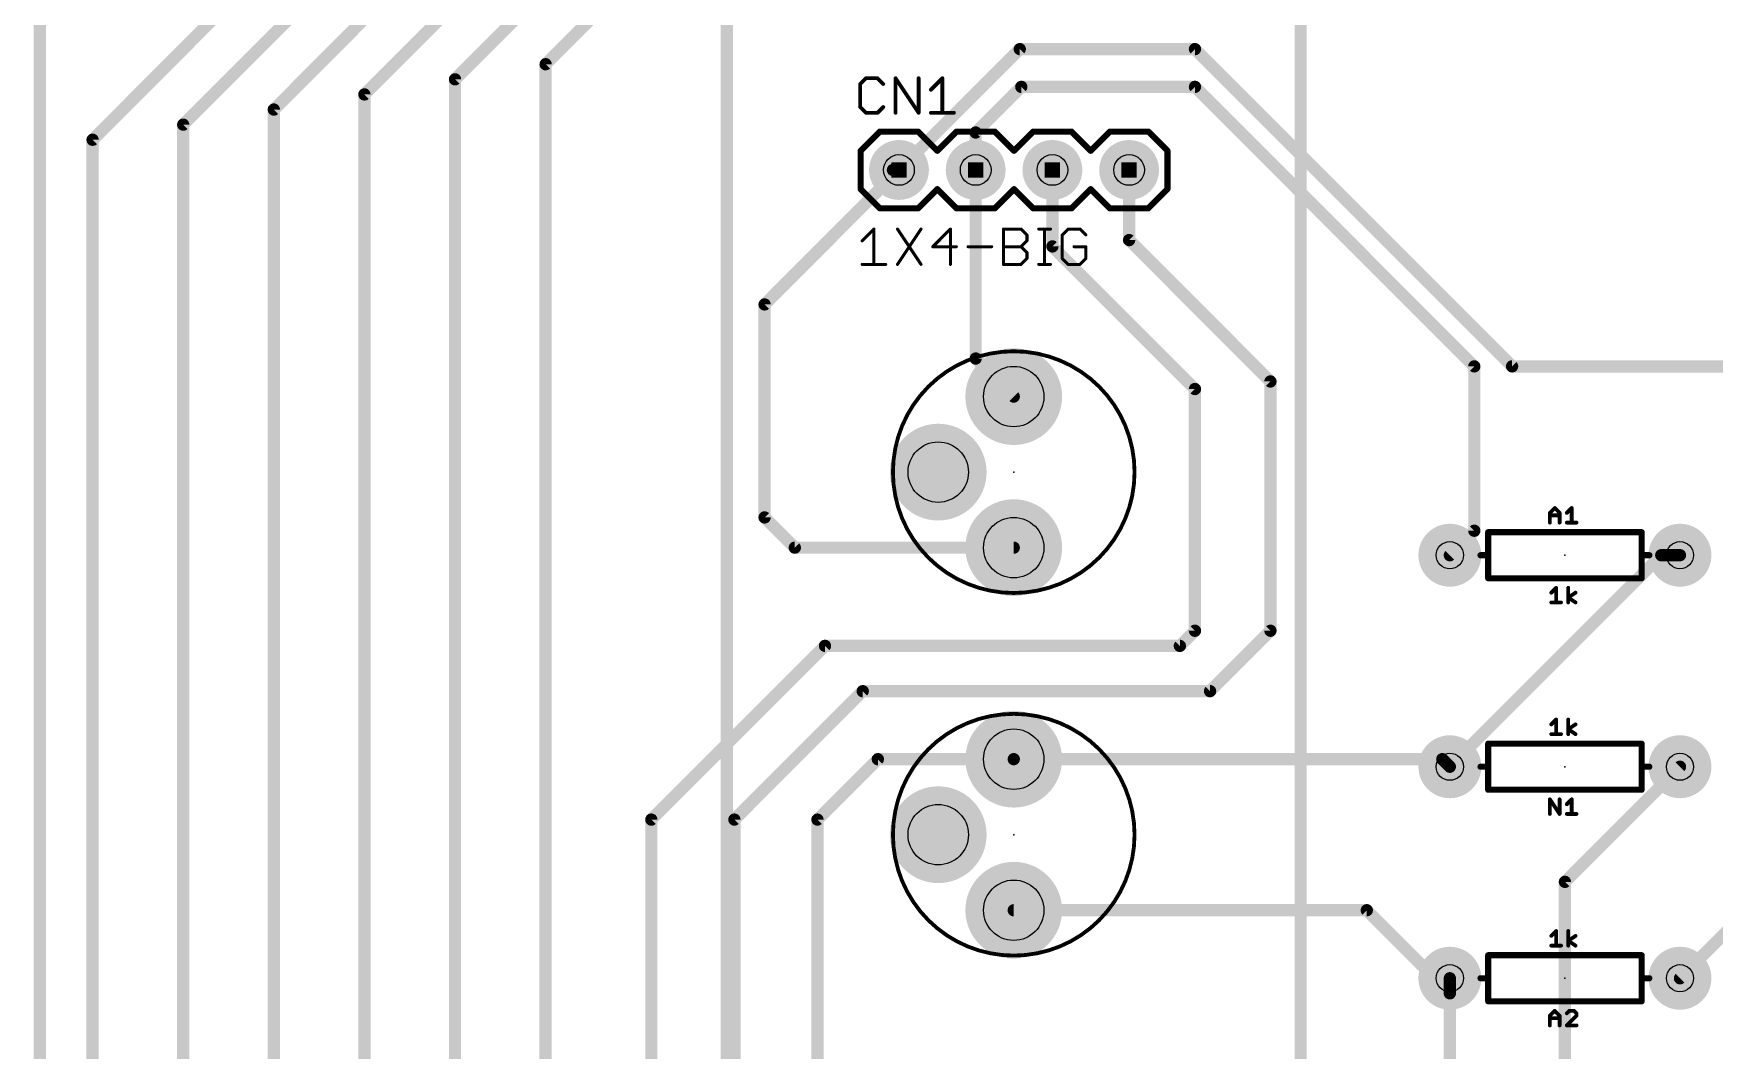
# Model space of a CAD drawing. Extents: x -67 to 67, y -99 to 99.
# Drawn here: x -67 to -11.3, y 18.9 to 52.5 of the extents above; entities that cross this region are included whole.
import ezdxf

# ---------------------------------------------------------------- set-up
doc = ezdxf.new("R2010")
doc.units = 0
for name, color, linetype in [('16', 175, 'CONTINUOUS'), ('17', 82, 'CONTINUOUS'), ('20', 7, 'CONTINUOUS'), ('21', 253, 'CONTINUOUS'), ('23', 7, 'CONTINUOUS'), ('25', 253, 'CONTINUOUS'), ('27', 253, 'CONTINUOUS'), ('29', 253, 'CONTINUOUS'), ('30', 253, 'CONTINUOUS'), ('44', 253, 'CONTINUOUS'), ('51', 253, 'CONTINUOUS')]:
    doc.layers.add(name, color=color, linetype=linetype)

# ---------------------------------------------------------------- blocks, each defined once
blk = doc.blocks.new('ROUNDP')
at = {"const_width": 0.5}
blk.add_lwpolyline([(0, -0.25, 1), (0, 0.25, 1), (0, -0.25)], format="xyb", dxfattribs=at)
blk = doc.blocks.new('RECT')
blk.add_solid([(-0.5, -0.5), (0.5, -0.5), (-0.5, 0.5), (0.5, 0.5)])

msp = doc.modelspace()

# ---------------------------------------------------------------- linework, layer by layer
at = {"layer": '16', "const_width": 0.4064}
for points in [[(-66.75, -98.5), (-66.75, 98.5)], [(-66.75, -98.5), (-66.75, 98.5)], [(-65, 49), (-35, 79)], [(-62, 49.5), (-54, 57.5)], [(-59, 50), (-51.5, 57.5)], [(-56, 50.5), (-49, 57.5)], [(-53, 51), (-46.5, 57.5)], [(-50, 51.5), (-44, 57.5)], [(-34.3, 52), (-38.3, 48)], [(-28.5, 52), (-34.3, 52)], [(-18, 41.5), (-28.5, 52)], [(-53, -38), (-53, 51)], [(-50, -38), (-50, 51.5)], [(-56, -38), (-56, 50.5)], [(-35.76, 49.24), (-34.25, 50.75)], [(-34.25, 50.75), (-28.5, 50.75)], [(-28.5, 50.75), (-19.25, 41.5)], [(-59, -38), (-59, 50)], [(-62, -38), (-62, 49.5)], [(-65, -79), (-65, 49)], [(-35.76, 48), (-35.76, 49.24)], [(-42.75, 43.55), (-38.3, 48)], [(-38.3, 48), (-38.5, 48)], [(-35.76, 48), (-35.76, 41.76)], [(-33.22, 48), (-33.22, 45.47)], [(-30.68, 48), (-30.68, 45.68)], [(-33.22, 45.47), (-28.5, 40.75)], [(-30.68, 45.68), (-26, 41)], [(-42.75, 36.5), (-42.75, 43.55)], [(-35.76, 41.76), (-34.5, 40.5)], [(-26, 41), (-26, 32.75)], [(-19.25, 41.5), (-19.25, 36.06)], [(-11, 41.5), (-18, 41.5)], [(-28.5, 40.75), (-28.5, 32.75)], [(-41.75, 35.5), (-42.75, 36.5)], [(-19.25, 36.06), (-20.06, 35.25)], [(-34.5, 35.5), (-41.75, 35.5)], [(-13.06, 35.25), (-20.06, 28.25)], [(-12.44, 35.25), (-13.06, 35.25)], [(-28.5, 32.75), (-29, 32.25)], [(-26, 32.75), (-28, 30.75)], [(-40.75, 32.25), (-46.5, 26.5)], [(-29, 32.25), (-40.75, 32.25)], [(-39.5, 30.75), (-43.75, 26.5)], [(-28, 30.75), (-39.5, 30.75)], [(-41, 26.5), (-39, 28.5)], [(-39, 28.5), (-34.5, 28.5)], [(-34.5, 28.5), (-20.31, 28.5)], [(-20.31, 28.5), (-20.06, 28.25)], [(-16.25, 24.44), (-12.44, 28.25)], [(-5.5, 28.19), (-12.44, 21.25)], [(-46.5, 26.5), (-46.5, 12.5)], [(-43.75, 26.5), (-43.75, 12.25)], [(-41, 26.5), (-41, 12.31)], [(-16.25, 8.75), (-16.25, 24.44)], [(-34.5, 23.5), (-22.81, 23.5)], [(-22.81, 23.5), (-20.06, 20.75)], [(-20.06, 20.75), (-20.06, 21.25)], [(-20.06, 14.25), (-20.06, 20.75)]]:
    msp.add_lwpolyline(points, dxfattribs=at)
at = {"layer": '16', "const_width": 0.2032}
for points in [[(-34.3, 52.1016, 1), (-34.3, 51.8984)], [(-34.2282, 51.9282, 1), (-34.3718, 52.0718)], [(-28.4282, 52.0718, 1), (-28.5718, 51.9282)], [(-28.5, 51.8984, 1), (-28.5, 52.1016)], [(-52.8984, 51, 1), (-53.1016, 51)], [(-49.8984, 51.5, 1), (-50.1016, 51.5)], [(-50.0718, 51.5718, 1), (-49.9282, 51.4282)], [(-55.8984, 50.5, 1), (-56.1016, 50.5)], [(-56.0718, 50.5718, 1), (-55.9282, 50.4282)], [(-53.0718, 51.0718, 1), (-52.9282, 50.9282)], [(-34.25, 50.8516, 1), (-34.25, 50.6484)], [(-34.1782, 50.6782, 1), (-34.3218, 50.8218)], [(-28.4282, 50.8218, 1), (-28.5718, 50.6782)], [(-28.5, 50.6484, 1), (-28.5, 50.8516)], [(-58.8984, 50, 1), (-59.1016, 50)], [(-59.0718, 50.0718, 1), (-58.9282, 49.9282)], [(-61.8984, 49.5, 1), (-62.1016, 49.5)], [(-62.0718, 49.5718, 1), (-61.9282, 49.4282)], [(-64.8984, 49, 1), (-65.1016, 49)], [(-65.0718, 49.0718, 1), (-64.9282, 48.9282)], [(-35.6584, 49.24, 1), (-35.8616, 49.24)], [(-35.8318, 49.3118, 1), (-35.6882, 49.1682)], [(-38.5, 48.1016, 1), (-38.5, 47.8984)], [(-38.3718, 48.0718, 1), (-38.2282, 47.9282)], [(-38.2282, 47.9282, 1), (-38.3718, 48.0718)], [(-38.3, 47.8984, 1), (-38.3, 48.1016)], [(-35.6584, 48, 1), (-35.8616, 48)], [(-35.8616, 48, 1), (-35.6584, 48)], [(-33.1184, 48, 1), (-33.3216, 48)], [(-30.5784, 48, 1), (-30.7816, 48)], [(-33.1482, 45.5418, 1), (-33.2918, 45.3982)], [(-30.7816, 45.68, 1), (-30.5784, 45.68)], [(-30.6082, 45.7518, 1), (-30.7518, 45.6082)], [(-33.3216, 45.47, 1), (-33.1184, 45.47)], [(-42.6484, 43.55, 1), (-42.8516, 43.55)], [(-42.8218, 43.6218, 1), (-42.6782, 43.4782)], [(-35.8616, 41.76, 1), (-35.6584, 41.76)], [(-35.6882, 41.8318, 1), (-35.8318, 41.6882)], [(-25.8984, 41, 1), (-26.1016, 41)], [(-19.1484, 41.5, 1), (-19.3516, 41.5)], [(-19.3218, 41.4282, 1), (-19.1782, 41.5718)], [(-18, 41.6016, 1), (-18, 41.3984)], [(-18.0718, 41.4282, 1), (-17.9282, 41.5718)], [(-34.5718, 40.4282, 1), (-34.4282, 40.5718)], [(-28.3984, 40.75, 1), (-28.6016, 40.75)], [(-28.5718, 40.6782, 1), (-28.4282, 40.8218)], [(-26.0718, 40.9282, 1), (-25.9282, 41.0718)], [(-42.8516, 36.5, 1), (-42.6484, 36.5)], [(-42.6782, 36.5718, 1), (-42.8218, 36.4282)], [(-19.1782, 35.9882, 1), (-19.3218, 36.1318)], [(-41.75, 35.6016, 1), (-41.75, 35.3984)], [(-41.8218, 35.4282, 1), (-41.6782, 35.5718)], [(-34.5, 35.3984, 1), (-34.5, 35.6016)], [(-19.3516, 36.06, 1), (-19.1484, 36.06)], [(-20.1318, 35.3218, 1), (-19.9882, 35.1782)], [(-13.06, 35.3516, 1), (-13.06, 35.1484)], [(-12.9882, 35.1782, 1), (-13.1318, 35.3218)], [(-12.44, 35.1484, 1), (-12.44, 35.3516)], [(-28.6016, 32.75, 1), (-28.3984, 32.75)], [(-28.4282, 32.6782, 1), (-28.5718, 32.8218)], [(-26.1016, 32.75, 1), (-25.8984, 32.75)], [(-25.9282, 32.6782, 1), (-26.0718, 32.8218)], [(-40.75, 32.3516, 1), (-40.75, 32.1484)], [(-40.6782, 32.1782, 1), (-40.8218, 32.3218)], [(-29.0718, 32.3218, 1), (-28.9282, 32.1782)], [(-29, 32.1484, 1), (-29, 32.3516)], [(-39.5, 30.8516, 1), (-39.5, 30.6484)], [(-39.4282, 30.6782, 1), (-39.5718, 30.8218)], [(-28.0718, 30.8218, 1), (-27.9282, 30.6782)], [(-28, 30.6484, 1), (-28, 30.8516)], [(-39, 28.6016, 1), (-39, 28.3984)], [(-38.9282, 28.4282, 1), (-39.0718, 28.5718)], [(-34.5, 28.6016, 1), (-34.5, 28.3984)], [(-34.5, 28.3984, 1), (-34.5, 28.6016)], [(-20.2382, 28.5718, 1), (-20.3818, 28.4282)], [(-20.31, 28.3984, 1), (-20.31, 28.6016)], [(-20.1318, 28.3218, 1), (-19.9882, 28.1782)], [(-20.1318, 28.1782, 1), (-19.9882, 28.3218)], [(-12.3682, 28.1782, 1), (-12.5118, 28.3218)], [(-46.3984, 26.5, 1), (-46.6016, 26.5)], [(-46.5718, 26.5718, 1), (-46.4282, 26.4282)], [(-43.6484, 26.5, 1), (-43.8516, 26.5)], [(-43.8218, 26.5718, 1), (-43.6782, 26.4282)], [(-40.8984, 26.5, 1), (-41.1016, 26.5)], [(-41.0718, 26.5718, 1), (-40.9282, 26.4282)], [(-16.1484, 24.44, 1), (-16.3516, 24.44)], [(-16.3218, 24.5118, 1), (-16.1782, 24.3682)], [(-34.5, 23.6016, 1), (-34.5, 23.3984)], [(-22.7382, 23.5718, 1), (-22.8818, 23.4282)], [(-22.81, 23.3984, 1), (-22.81, 23.6016)], [(-19.9584, 21.25, 1), (-20.1616, 21.25)], [(-12.5118, 21.3218, 1), (-12.3682, 21.1782)], [(-19.9584, 20.75, 1), (-20.1616, 20.75)], [(-20.1616, 20.75, 1), (-19.9584, 20.75)], [(-20.1318, 20.6782, 1), (-19.9882, 20.8218)]]:
    msp.add_lwpolyline(points, format="xyb", dxfattribs=at)
at = {"layer": '20', "const_width": 0.4064}
msp.add_lwpolyline([(-66.75, 98.5), (-66.75, -98.5)], dxfattribs=at)
at = {"layer": '21'}
for points, const_width in [([(-44, 58.5), (-44, -40)], 0.4064), ([(-25, -40), (-25, 58.5)], 0.4064), ([(-38.935, 49.27), (-39.57, 48.635)], 0.2032), ([(-38.935, 49.27), (-37.665, 49.27)], 0.2032), ([(-37.665, 49.27), (-37.03, 48.635)], 0.2032), ([(-37.03, 48.635), (-36.395, 49.27)], 0.2032), ([(-36.395, 49.27), (-35.125, 49.27)], 0.2032), ([(-35.125, 49.27), (-34.49, 48.635)], 0.2032), ([(-34.49, 48.635), (-33.855, 49.27)], 0.2032), ([(-33.855, 49.27), (-32.585, 49.27)], 0.2032), ([(-32.585, 49.27), (-31.95, 48.635)], 0.2032), ([(-31.315, 49.27), (-31.95, 48.635)], 0.2032), ([(-31.315, 49.27), (-30.045, 49.27)], 0.2032), ([(-30.045, 49.27), (-29.41, 48.635)], 0.2032), ([(-39.57, 48.635), (-39.57, 47.365)], 0.2032), ([(-29.41, 48.635), (-29.41, 47.365)], 0.2032), ([(-39.57, 47.365), (-38.935, 46.73)], 0.2032), ([(-37.03, 47.365), (-37.665, 46.73)], 0.2032), ([(-36.395, 46.73), (-37.03, 47.365)], 0.2032), ([(-34.49, 47.365), (-35.125, 46.73)], 0.2032), ([(-33.855, 46.73), (-34.49, 47.365)], 0.2032), ([(-31.95, 47.365), (-32.585, 46.73)], 0.2032), ([(-31.95, 47.365), (-31.315, 46.73)], 0.2032), ([(-29.41, 47.365), (-30.045, 46.73)], 0.2032), ([(-37.665, 46.73), (-38.935, 46.73)], 0.2032), ([(-35.125, 46.73), (-36.395, 46.73)], 0.2032), ([(-32.585, 46.73), (-33.855, 46.73)], 0.2032), ([(-30.045, 46.73), (-31.315, 46.73)], 0.2032), ([(-18.79, 36.012), (-13.71, 36.012)], 0.2032), ([(-18.79, 35.25), (-18.79, 36.012)], 0.2032), ([(-13.71, 36.012), (-13.71, 35.25)], 0.2032), ([(-18.79, 35.25), (-19.044, 35.25)], 0.2032), ([(-18.79, 34.488), (-18.79, 35.25)], 0.2032), ([(-13.71, 35.25), (-13.71, 34.488)], 0.2032), ([(-13.71, 35.25), (-13.456, 35.25)], 0.2032), ([(-13.71, 34.488), (-18.79, 34.488)], 0.2032), ([(-18.79, 28.25), (-18.79, 29.012)], 0.2032), ([(-18.79, 29.012), (-13.71, 29.012)], 0.2032), ([(-13.71, 29.012), (-13.71, 28.25)], 0.2032), ([(-18.79, 28.25), (-19.044, 28.25)], 0.2032), ([(-18.79, 27.488), (-18.79, 28.25)], 0.2032), ([(-13.71, 28.25), (-13.71, 27.488)], 0.2032), ([(-13.71, 28.25), (-13.456, 28.25)], 0.2032), ([(-13.71, 27.488), (-18.79, 27.488)], 0.2032), ([(-18.79, 21.25), (-18.79, 22.012)], 0.2032), ([(-18.79, 22.012), (-13.71, 22.012)], 0.2032), ([(-13.71, 22.012), (-13.71, 21.25)], 0.2032), ([(-18.79, 21.25), (-19.044, 21.25)], 0.2032), ([(-18.79, 20.488), (-18.79, 21.25)], 0.2032), ([(-13.71, 21.25), (-13.71, 20.488)], 0.2032), ([(-13.71, 21.25), (-13.456, 21.25)], 0.2032), ([(-13.71, 20.488), (-18.79, 20.488)], 0.2032)]:
    msp.add_lwpolyline(points, dxfattribs=dict(at, const_width=const_width))
for points, const_width in [([(-38.935, 49.3208, 1), (-38.935, 49.2192)], 0.1016), ([(-38.8991, 49.2341, 1), (-38.9709, 49.3059)], 0.1016), ([(-37.6291, 49.3059, 1), (-37.7009, 49.2341)], 0.1016), ([(-37.665, 49.2192, 1), (-37.665, 49.3208)], 0.1016), ([(-36.395, 49.3208, 1), (-36.395, 49.2192)], 0.1016), ([(-36.3591, 49.2341, 1), (-36.4309, 49.3059)], 0.1016), ([(-35.0891, 49.3059, 1), (-35.1609, 49.2341)], 0.1016), ([(-35.125, 49.2192, 1), (-35.125, 49.3208)], 0.1016), ([(-33.855, 49.3208, 1), (-33.855, 49.2192)], 0.1016), ([(-33.8191, 49.2341, 1), (-33.8909, 49.3059)], 0.1016), ([(-32.5491, 49.3059, 1), (-32.6209, 49.2341)], 0.1016), ([(-32.585, 49.2192, 1), (-32.585, 49.3208)], 0.1016), ([(-31.315, 49.3208, 1), (-31.315, 49.2192)], 0.1016), ([(-31.2791, 49.2341, 1), (-31.3509, 49.3059)], 0.1016), ([(-30.0091, 49.3059, 1), (-30.0809, 49.2341)], 0.1016), ([(-30.045, 49.2192, 1), (-30.045, 49.3208)], 0.1016), ([(-39.5192, 48.635, 1), (-39.6208, 48.635)], 0.1016), ([(-39.6059, 48.6709, 1), (-39.5341, 48.5991)], 0.1016), ([(-37.0659, 48.6709, 1), (-36.9941, 48.5991)], 0.1016), ([(-37.0659, 48.5991, 1), (-36.9941, 48.6709)], 0.1016), ([(-34.5259, 48.6709, 1), (-34.4541, 48.5991)], 0.1016), ([(-34.5259, 48.5991, 1), (-34.4541, 48.6709)], 0.1016), ([(-31.9859, 48.6709, 1), (-31.9141, 48.5991)], 0.1016), ([(-31.9859, 48.5991, 1), (-31.9141, 48.6709)], 0.1016), ([(-29.3592, 48.635, 1), (-29.4608, 48.635)], 0.1016), ([(-29.4459, 48.5991, 1), (-29.3741, 48.6709)], 0.1016), ([(-39.5341, 47.4009, 1), (-39.6059, 47.3291)], 0.1016), ([(-39.6208, 47.365, 1), (-39.5192, 47.365)], 0.1016), ([(-36.9941, 47.4009, 1), (-37.0659, 47.3291)], 0.1016), ([(-36.9941, 47.3291, 1), (-37.0659, 47.4009)], 0.1016), ([(-34.4541, 47.4009, 1), (-34.5259, 47.3291)], 0.1016), ([(-34.4541, 47.3291, 1), (-34.5259, 47.4009)], 0.1016), ([(-31.9141, 47.4009, 1), (-31.9859, 47.3291)], 0.1016), ([(-31.9141, 47.3291, 1), (-31.9859, 47.4009)], 0.1016), ([(-29.4608, 47.365, 1), (-29.3592, 47.365)], 0.1016), ([(-29.3741, 47.3291, 1), (-29.4459, 47.4009)], 0.1016), ([(-38.935, 46.7808, 1), (-38.935, 46.6792)], 0.1016), ([(-38.9709, 46.6941, 1), (-38.8991, 46.7659)], 0.1016), ([(-37.7009, 46.7659, 1), (-37.6291, 46.6941)], 0.1016), ([(-37.665, 46.6792, 1), (-37.665, 46.7808)], 0.1016), ([(-36.395, 46.7808, 1), (-36.395, 46.6792)], 0.1016), ([(-36.4309, 46.6941, 1), (-36.3591, 46.7659)], 0.1016), ([(-35.1609, 46.7659, 1), (-35.0891, 46.6941)], 0.1016), ([(-35.125, 46.6792, 1), (-35.125, 46.7808)], 0.1016), ([(-33.855, 46.7808, 1), (-33.855, 46.6792)], 0.1016), ([(-33.8909, 46.6941, 1), (-33.8191, 46.7659)], 0.1016), ([(-32.6209, 46.7659, 1), (-32.5491, 46.6941)], 0.1016), ([(-32.585, 46.6792, 1), (-32.585, 46.7808)], 0.1016), ([(-31.315, 46.7808, 1), (-31.315, 46.6792)], 0.1016), ([(-31.3509, 46.6941, 1), (-31.2791, 46.7659)], 0.1016), ([(-30.0809, 46.7659, 1), (-30.0091, 46.6941)], 0.1016), ([(-30.045, 46.6792, 1), (-30.045, 46.7808)], 0.1016), ([(-34.5, 34, 1), (-34.5, 42, 1), (-34.5, 34)], 0.127), ([(-18.79, 36.0628, 1), (-18.79, 35.9612)], 0.1016), ([(-18.7392, 36.012, 1), (-18.8408, 36.012)], 0.1016), ([(-13.6592, 36.012, 1), (-13.7608, 36.012)], 0.1016), ([(-13.71, 35.9612, 1), (-13.71, 36.0628)], 0.1016), ([(-19.044, 35.3008, 1), (-19.044, 35.1992)], 0.1016), ([(-18.7392, 35.25, 1), (-18.8408, 35.25)], 0.1016), ([(-18.8408, 35.25, 1), (-18.7392, 35.25)], 0.1016), ([(-18.79, 35.1992, 1), (-18.79, 35.3008)], 0.1016), ([(-13.6592, 35.25, 1), (-13.7608, 35.25)], 0.1016), ([(-13.71, 35.3008, 1), (-13.71, 35.1992)], 0.1016), ([(-13.7608, 35.25, 1), (-13.6592, 35.25)], 0.1016), ([(-13.456, 35.1992, 1), (-13.456, 35.3008)], 0.1016), ([(-18.79, 34.5388, 1), (-18.79, 34.4372)], 0.1016), ([(-18.8408, 34.488, 1), (-18.7392, 34.488)], 0.1016), ([(-13.7608, 34.488, 1), (-13.6592, 34.488)], 0.1016), ([(-13.71, 34.4372, 1), (-13.71, 34.5388)], 0.1016), ([(-34.5, 22, 1), (-34.5, 30, 1), (-34.5, 22)], 0.127), ([(-18.7392, 29.012, 1), (-18.8408, 29.012)], 0.1016), ([(-18.79, 29.0628, 1), (-18.79, 28.9612)], 0.1016), ([(-13.6592, 29.012, 1), (-13.7608, 29.012)], 0.1016), ([(-13.71, 28.9612, 1), (-13.71, 29.0628)], 0.1016), ([(-19.044, 28.3008, 1), (-19.044, 28.1992)], 0.1016), ([(-18.7392, 28.25, 1), (-18.8408, 28.25)], 0.1016), ([(-18.8408, 28.25, 1), (-18.7392, 28.25)], 0.1016), ([(-18.79, 28.1992, 1), (-18.79, 28.3008)], 0.1016), ([(-13.6592, 28.25, 1), (-13.7608, 28.25)], 0.1016), ([(-13.71, 28.3008, 1), (-13.71, 28.1992)], 0.1016), ([(-13.7608, 28.25, 1), (-13.6592, 28.25)], 0.1016), ([(-13.456, 28.1992, 1), (-13.456, 28.3008)], 0.1016), ([(-18.79, 27.5388, 1), (-18.79, 27.4372)], 0.1016), ([(-18.8408, 27.488, 1), (-18.7392, 27.488)], 0.1016), ([(-13.7608, 27.488, 1), (-13.6592, 27.488)], 0.1016), ([(-13.71, 27.4372, 1), (-13.71, 27.5388)], 0.1016), ([(-18.7392, 22.012, 1), (-18.8408, 22.012)], 0.1016), ([(-18.79, 22.0628, 1), (-18.79, 21.9612)], 0.1016), ([(-13.6592, 22.012, 1), (-13.7608, 22.012)], 0.1016), ([(-13.71, 21.9612, 1), (-13.71, 22.0628)], 0.1016), ([(-19.044, 21.3008, 1), (-19.044, 21.1992)], 0.1016), ([(-18.7392, 21.25, 1), (-18.8408, 21.25)], 0.1016), ([(-18.8408, 21.25, 1), (-18.7392, 21.25)], 0.1016), ([(-18.79, 21.1992, 1), (-18.79, 21.3008)], 0.1016), ([(-13.6592, 21.25, 1), (-13.7608, 21.25)], 0.1016), ([(-13.71, 21.3008, 1), (-13.71, 21.1992)], 0.1016), ([(-13.7608, 21.25, 1), (-13.6592, 21.25)], 0.1016), ([(-13.456, 21.1992, 1), (-13.456, 21.3008)], 0.1016), ([(-18.79, 20.5388, 1), (-18.79, 20.4372)], 0.1016), ([(-18.8408, 20.488, 1), (-18.7392, 20.488)], 0.1016), ([(-13.7608, 20.488, 1), (-13.6592, 20.488)], 0.1016), ([(-13.71, 20.4372, 1), (-13.71, 20.5388)], 0.1016)]:
    msp.add_lwpolyline(points, format="xyb", dxfattribs=dict(at, const_width=const_width))
at = {"layer": '23'}
for p in [(-38.3, 48), (-34.5, 38), (-16.25, 35.25), (-16.25, 28.25), (-34.5, 26), (-16.25, 21.25)]:
    msp.add_point(p, dxfattribs=at)
at = {"layer": '25', "const_width": 0.0635}
for points in [[(-39.551, 50.8456, 1), (-39.6145, 50.8456)], [(-39.6052, 50.8681, 1), (-39.5602, 50.8232)], [(-39.392, 51.068, 1), (-39.392, 51.0045)], [(-39.3696, 51.0138, 1), (-39.4145, 51.0587)], [(-38.9883, 51.0587, 1), (-39.0332, 51.0138)], [(-39.0107, 51.0045, 1), (-39.0107, 51.068)], [(-38.8425, 50.8232, 1), (-38.7976, 50.8681)], [(-38.3816, 51.0363, 1), (-38.4451, 51.0363)], [(-38.3869, 51.0539, 1), (-38.4397, 51.0187)], [(-37.6189, 51.0363, 1), (-37.6824, 51.0363)], [(-37.2664, 50.6774, 1), (-37.2215, 50.6325)], [(-36.8308, 51.0363, 1), (-36.8943, 51.0363)], [(-36.8401, 51.0138, 1), (-36.885, 51.0587)], [(-39.6145, 50.083, 1), (-39.551, 50.083)], [(-39.5602, 50.1054, 1), (-39.6052, 50.0605)], [(-38.7976, 50.0605, 1), (-38.8425, 50.1054)], [(-39.392, 49.9241, 1), (-39.392, 49.8606)], [(-39.4145, 49.8698, 1), (-39.3696, 49.9148)], [(-39.0332, 49.9148, 1), (-38.9883, 49.8698)], [(-39.0107, 49.8606, 1), (-39.0107, 49.9241)], [(-38.4451, 49.8923, 1), (-38.3816, 49.8923)], [(-37.6824, 49.8923, 1), (-37.6189, 49.8923)], [(-37.6771, 49.8747, 1), (-37.6242, 49.9099)], [(-37.2439, 49.9241, 1), (-37.2439, 49.8606)], [(-36.8943, 49.8923, 1), (-36.8308, 49.8923)], [(-36.4813, 49.8606, 1), (-36.4813, 49.9241)], [(-16.5644, 36.835, 1), (-16.6093, 36.7901)], [(-16.5644, 36.7901, 1), (-16.6093, 36.835)], [(-15.9937, 36.8125, 1), (-16.0572, 36.8125)], [(-16.003, 36.7901, 1), (-16.0479, 36.835)], [(-16.7161, 36.6515, 1), (-16.7796, 36.6515)], [(-16.7703, 36.674, 1), (-16.7254, 36.6291)], [(-16.7478, 36.6028, 1), (-16.7478, 36.5393)], [(-16.7796, 36.3295, 1), (-16.7161, 36.3295)], [(-16.3941, 36.6515, 1), (-16.4576, 36.6515)], [(-16.4576, 36.3295, 1), (-16.3941, 36.3295)], [(-16.4483, 36.6291, 1), (-16.4034, 36.674)], [(-16.4258, 36.5393, 1), (-16.4258, 36.6028)], [(-16.209, 36.674, 1), (-16.164, 36.6291)], [(-16.1865, 36.3613, 1), (-16.1865, 36.2978)], [(-16.0572, 36.3295, 1), (-15.9937, 36.3295)], [(-15.8645, 36.2978, 1), (-15.8645, 36.3613)], [(-16.7161, 27.1709, 1), (-16.7796, 27.1709)], [(-16.7214, 27.1885, 1), (-16.7742, 27.1533)], [(-16.7796, 26.6879, 1), (-16.7161, 26.6879)], [(-16.3941, 27.1709, 1), (-16.4576, 27.1709)], [(-16.4576, 26.6879, 1), (-16.3941, 26.6879)], [(-16.4522, 26.6703, 1), (-16.3994, 26.7055)], [(-16.209, 27.0324, 1), (-16.1641, 26.9875)], [(-16.1865, 26.7197, 1), (-16.1865, 26.6562)], [(-15.9938, 27.1709, 1), (-16.0572, 27.1709)], [(-16.0572, 26.6879, 1), (-15.9938, 26.6879)], [(-16.003, 27.1485, 1), (-16.048, 27.1934)], [(-15.8645, 26.6562, 1), (-15.8645, 26.7197)], [(-16.7161, 20.0099, 1), (-16.7796, 20.0099)], [(-16.7703, 20.0324, 1), (-16.7254, 19.9875)], [(-16.5644, 20.1934, 1), (-16.6093, 20.1485)], [(-16.5644, 20.1485, 1), (-16.6093, 20.1934)], [(-16.3941, 20.0099, 1), (-16.4576, 20.0099)], [(-16.4483, 19.9875, 1), (-16.4034, 20.0324)], [(-16.209, 20.1129, 1), (-16.1641, 20.068)], [(-16.106, 20.2027, 1), (-16.106, 20.1392)], [(-16.0836, 20.1485, 1), (-16.1285, 20.1934)], [(-15.9225, 20.1934, 1), (-15.9674, 20.1485)], [(-15.945, 20.1392, 1), (-15.945, 20.2027)], [(-15.8327, 20.0904, 1), (-15.8962, 20.0904)], [(-15.8962, 20.0099, 1), (-15.8327, 20.0099)], [(-15.8869, 20.068, 1), (-15.842, 20.1129)], [(-15.842, 19.9875, 1), (-15.8869, 20.0324)], [(-16.7478, 19.9612, 1), (-16.7478, 19.8977)], [(-16.7796, 19.6879, 1), (-16.7161, 19.6879)], [(-16.4576, 19.6879, 1), (-16.3941, 19.6879)], [(-16.4258, 19.8977, 1), (-16.4258, 19.9612)], [(-16.209, 19.7104, 1), (-16.1641, 19.6654)], [(-16.1865, 19.7197, 1), (-16.1865, 19.6562)], [(-15.8645, 19.6562, 1), (-15.8645, 19.7197)]]:
    msp.add_lwpolyline(points, format="xyb", dxfattribs=at)
at = {"layer": '25', "const_width": 0.127}
for points in [[(-39.392, 51.0363), (-39.5827, 50.8456)], [(-39.5827, 50.8456), (-39.5827, 50.083)], [(-39.0107, 51.0363), (-39.392, 51.0363)], [(-38.8201, 50.8456), (-39.0107, 51.0363)], [(-38.4133, 49.8923), (-38.4133, 51.0363)], [(-38.4133, 51.0363), (-37.6507, 49.8923)], [(-37.6507, 49.8923), (-37.6507, 51.0363)], [(-37.2439, 50.6549), (-36.8626, 51.0363)], [(-36.8626, 51.0363), (-36.8626, 49.8923)], [(-39.5827, 50.083), (-39.392, 49.8923)], [(-39.0107, 49.8923), (-38.8201, 50.083)], [(-39.392, 49.8923), (-39.0107, 49.8923)], [(-37.2439, 49.8923), (-36.4813, 49.8923)], [(-16.7478, 36.6515), (-16.5868, 36.8125)], [(-16.5868, 36.8125), (-16.4258, 36.6515)], [(-16.1865, 36.6515), (-16.0255, 36.8125)], [(-16.0255, 36.8125), (-16.0255, 36.3295)], [(-16.7478, 36.3295), (-16.7478, 36.6515)], [(-16.7478, 36.571), (-16.4258, 36.571)], [(-16.4258, 36.6515), (-16.4258, 36.3295)], [(-16.1865, 36.3295), (-15.8645, 36.3295)], [(-16.7478, 26.6879), (-16.7478, 27.1709)], [(-16.7478, 27.1709), (-16.4258, 26.6879)], [(-16.4258, 26.6879), (-16.4258, 27.1709)], [(-16.1865, 27.0099), (-16.0255, 27.1709)], [(-16.1865, 26.6879), (-15.8645, 26.6879)], [(-16.0255, 27.1709), (-16.0255, 26.6879)], [(-16.7478, 20.0099), (-16.5868, 20.1709)], [(-16.7478, 19.6879), (-16.7478, 20.0099)], [(-16.5868, 20.1709), (-16.4258, 20.0099)], [(-16.4258, 20.0099), (-16.4258, 19.6879)], [(-16.106, 20.1709), (-16.1865, 20.0904)], [(-16.1865, 19.6879), (-15.8645, 20.0099)], [(-15.945, 20.1709), (-16.106, 20.1709)], [(-15.8645, 20.0904), (-15.945, 20.1709)], [(-15.8645, 20.0099), (-15.8645, 20.0904)], [(-16.7478, 19.9294), (-16.4258, 19.9294)], [(-15.8645, 19.6879), (-16.1865, 19.6879)]]:
    msp.add_lwpolyline(points, dxfattribs=at)
at = {"layer": '27'}
for points, const_width in [([(-39.5372, 45.6734, 1), (-39.5012, 45.6374)], 0.0508), ([(-39.104, 46.0452, 1), (-39.1548, 46.0452)], 0.0508), ([(-39.1114, 46.0272, 1), (-39.1474, 46.0632)], 0.0508), ([(-38.3287, 46.0593, 1), (-38.3709, 46.0311)], 0.0508), ([(-37.5491, 46.0311, 1), (-37.5913, 46.0593)], 0.0508), ([(-36.5703, 46.0452, 1), (-36.6211, 46.0452)], 0.0508), ([(-36.5777, 46.0272, 1), (-36.6137, 46.0632)], 0.0508), ([(-34.8162, 46.0452, 1), (-34.867, 46.0452)], 0.0508), ([(-34.8416, 46.0706, 1), (-34.8416, 46.0198)], 0.0508), ([(-34.239, 46.0632, 1), (-34.2749, 46.0272)], 0.0508), ([(-34.2569, 46.0198, 1), (-34.2569, 46.0706)], 0.0508), ([(-34.0366, 45.8503, 1), (-34.0874, 45.8503)], 0.0508), ([(-34.0874, 45.6554, 1), (-34.0366, 45.6554)], 0.0508), ([(-34.08, 45.8323, 1), (-34.0441, 45.8683)], 0.0508), ([(-34.0441, 45.6374, 1), (-34.08, 45.6734)], 0.0508), ([(-33.6722, 46.0706, 1), (-33.6722, 46.0198)], 0.0508), ([(-33.4519, 46.0452, 1), (-33.5027, 46.0452)], 0.0508), ([(-33.2824, 46.0198, 1), (-33.2824, 46.0706)], 0.0508), ([(-32.9106, 45.8683, 1), (-32.8747, 45.8323)], 0.0508), ([(-32.8672, 45.8503, 1), (-32.918, 45.8503)], 0.0508), ([(-32.6977, 46.0706, 1), (-32.6977, 46.0198)], 0.0508), ([(-32.6798, 46.0272, 1), (-32.7157, 46.0632)], 0.0508), ([(-32.29, 46.0632, 1), (-32.3259, 46.0272)], 0.0508), ([(-32.3079, 46.0198, 1), (-32.3079, 46.0706)], 0.0508), ([(-32.131, 45.8323, 1), (-32.0951, 45.8683)], 0.0508), ([(-37.1984, 45.4785, 1), (-37.1624, 45.4425)], 0.0508), ([(-37.1804, 45.4859, 1), (-37.1804, 45.4351)], 0.0508), ([(-36.4008, 45.4351, 1), (-36.4008, 45.4859)], 0.0508), ([(-36.011, 45.4859, 1), (-36.011, 45.4351)], 0.0508), ([(-35.2314, 45.4351, 1), (-35.2314, 45.4859)], 0.0508), ([(-34.8416, 45.4859, 1), (-34.8416, 45.4351)], 0.0508), ([(-34.239, 45.4785, 1), (-34.2749, 45.4425)], 0.0508), ([(-34.2749, 45.4785, 1), (-34.239, 45.4425)], 0.0508), ([(-34.2569, 45.4351, 1), (-34.2569, 45.4859)], 0.0508), ([(-34.0366, 45.2656, 1), (-34.0874, 45.2656)], 0.0508), ([(-34.0874, 45.0707, 1), (-34.0366, 45.0707)], 0.0508), ([(-34.08, 45.2476, 1), (-34.0441, 45.2836)], 0.0508), ([(-34.0441, 45.0527, 1), (-34.08, 45.0887)], 0.0508), ([(-32.8747, 45.0887, 1), (-32.9106, 45.0527)], 0.0508), ([(-32.918, 45.0707, 1), (-32.8672, 45.0707)], 0.0508), ([(-32.5028, 45.4859, 1), (-32.5028, 45.4351)], 0.0508), ([(-32.0876, 45.4605, 1), (-32.1384, 45.4605)], 0.0508), ([(-32.1384, 45.0707, 1), (-32.0876, 45.0707)], 0.0508), ([(-32.0951, 45.0527, 1), (-32.131, 45.0887)], 0.0508), ([(-32.113, 45.4351, 1), (-32.113, 45.4859)], 0.0508), ([(-39.5192, 44.9012, 1), (-39.5192, 44.8504)], 0.0508), ([(-39.1548, 44.8758, 1), (-39.104, 44.8758)], 0.0508), ([(-38.7396, 44.8504, 1), (-38.7396, 44.9012)], 0.0508), ([(-38.3709, 44.8899, 1), (-38.3287, 44.8617)], 0.0508), ([(-37.5913, 44.8617, 1), (-37.5491, 44.8899)], 0.0508), ([(-36.6211, 44.8758, 1), (-36.5703, 44.8758)], 0.0508), ([(-34.8416, 44.9012, 1), (-34.8416, 44.8504)], 0.0508), ([(-34.867, 44.8758, 1), (-34.8162, 44.8758)], 0.0508), ([(-34.2749, 44.8938, 1), (-34.239, 44.8578)], 0.0508), ([(-34.2569, 44.8504, 1), (-34.2569, 44.9012)], 0.0508), ([(-33.6722, 44.9012, 1), (-33.6722, 44.8504)], 0.0508), ([(-33.5027, 44.8758, 1), (-33.4519, 44.8758)], 0.0508), ([(-33.2824, 44.8504, 1), (-33.2824, 44.9012)], 0.0508), ([(-32.6977, 44.9012, 1), (-32.6977, 44.8504)], 0.0508), ([(-32.7157, 44.8578, 1), (-32.6798, 44.8938)], 0.0508), ([(-32.3259, 44.8938, 1), (-32.29, 44.8578)], 0.0508), ([(-32.3079, 44.8504, 1), (-32.3079, 44.9012)], 0.0508), ([(-16.7235, 34.0324, 1), (-16.6786, 33.9875)], 0.0635), ([(-16.5083, 34.1709, 1), (-16.5718, 34.1709)], 0.0635), ([(-16.5176, 34.1485, 1), (-16.5625, 34.1934)], 0.0635), ([(-16.108, 34.1709, 1), (-16.1715, 34.1709)], 0.0635), ([(-15.8806, 33.9835, 1), (-15.9158, 34.0363)], 0.0635), ([(-16.701, 33.7197, 1), (-16.701, 33.6561)], 0.0635), ([(-16.5718, 33.6879, 1), (-16.5083, 33.6879)], 0.0635), ([(-16.379, 33.6561, 1), (-16.379, 33.7197)], 0.0635), ([(-16.1715, 33.6879, 1), (-16.108, 33.6879)], 0.0635), ([(-16.1221, 33.8753, 1), (-16.1573, 33.8225)], 0.0635), ([(-16.1573, 33.8753, 1), (-16.1221, 33.8225)], 0.0635), ([(-15.9158, 33.6615, 1), (-15.8806, 33.7143)], 0.0635), ([(-16.7235, 29.674, 1), (-16.6786, 29.6291)], 0.0635), ([(-16.5083, 29.8125, 1), (-16.5718, 29.8125)], 0.0635), ([(-16.5176, 29.7901, 1), (-16.5625, 29.835)], 0.0635), ([(-16.108, 29.8125, 1), (-16.1715, 29.8125)], 0.0635), ([(-16.1221, 29.5169, 1), (-16.1573, 29.4641)], 0.0635), ([(-16.1573, 29.5169, 1), (-16.1221, 29.4641)], 0.0635), ([(-15.8806, 29.6251, 1), (-15.9158, 29.6779)], 0.0635), ([(-16.701, 29.3613, 1), (-16.701, 29.2978)], 0.0635), ([(-16.5718, 29.3295, 1), (-16.5083, 29.3295)], 0.0635), ([(-16.379, 29.2978, 1), (-16.379, 29.3613)], 0.0635), ([(-16.1715, 29.3295, 1), (-16.108, 29.3295)], 0.0635), ([(-15.9158, 29.3031, 1), (-15.8806, 29.3559)], 0.0635), ([(-16.5083, 22.8125, 1), (-16.5718, 22.8125)], 0.0635), ([(-16.5176, 22.7901, 1), (-16.5625, 22.835)], 0.0635), ([(-16.108, 22.8125, 1), (-16.1715, 22.8125)], 0.0635), ([(-16.7235, 22.674, 1), (-16.6786, 22.6291)], 0.0635), ([(-16.701, 22.3612, 1), (-16.701, 22.2978)], 0.0635), ([(-16.5718, 22.3295, 1), (-16.5083, 22.3295)], 0.0635), ([(-16.379, 22.2978, 1), (-16.379, 22.3612)], 0.0635), ([(-16.1715, 22.3295, 1), (-16.108, 22.3295)], 0.0635), ([(-16.1221, 22.5169, 1), (-16.1573, 22.4641)], 0.0635), ([(-16.1573, 22.5169, 1), (-16.1221, 22.4641)], 0.0635), ([(-15.9158, 22.3031, 1), (-15.8806, 22.3559)], 0.0635), ([(-15.8806, 22.6251, 1), (-15.9158, 22.6779)], 0.0635)]:
    msp.add_lwpolyline(points, format="xyb", dxfattribs=dict(at, const_width=const_width))
for points, const_width in [([(-39.5192, 45.6554), (-39.1294, 46.0452)], 0.1016), ([(-39.1294, 46.0452), (-39.1294, 44.8758)], 0.1016), ([(-38.3498, 46.0452), (-37.5702, 44.8758)], 0.1016), ([(-37.5702, 46.0452), (-38.3498, 44.8758)], 0.1016), ([(-36.5957, 46.0452), (-37.1804, 45.4605)], 0.1016), ([(-36.5957, 44.8758), (-36.5957, 46.0452)], 0.1016), ([(-34.8416, 44.8758), (-34.8416, 46.0452)], 0.1016), ([(-34.8416, 46.0452), (-34.2569, 46.0452)], 0.1016), ([(-34.2569, 46.0452), (-34.062, 45.8503)], 0.1016), ([(-34.062, 45.6554), (-34.2569, 45.4605)], 0.1016), ([(-34.062, 45.8503), (-34.062, 45.6554)], 0.1016), ([(-33.6722, 46.0452), (-33.2824, 46.0452)], 0.1016), ([(-33.4773, 44.8758), (-33.4773, 46.0452)], 0.1016), ([(-32.6977, 46.0452), (-32.8926, 45.8503)], 0.1016), ([(-32.8926, 45.8503), (-32.8926, 45.0707)], 0.1016), ([(-32.3079, 46.0452), (-32.6977, 46.0452)], 0.1016), ([(-32.113, 45.8503), (-32.3079, 46.0452)], 0.1016), ([(-37.1804, 45.4605), (-36.4008, 45.4605)], 0.1016), ([(-36.011, 45.4605), (-35.2314, 45.4605)], 0.1016), ([(-34.8416, 45.4605), (-34.2569, 45.4605)], 0.1016), ([(-34.2569, 45.4605), (-34.062, 45.2656)], 0.1016), ([(-34.062, 45.0707), (-34.2569, 44.8758)], 0.1016), ([(-34.062, 45.2656), (-34.062, 45.0707)], 0.1016), ([(-32.8926, 45.0707), (-32.6977, 44.8758)], 0.1016), ([(-32.113, 45.4605), (-32.5028, 45.4605)], 0.1016), ([(-32.3079, 44.8758), (-32.113, 45.0707)], 0.1016), ([(-32.113, 45.0707), (-32.113, 45.4605)], 0.1016), ([(-39.5192, 44.8758), (-38.7396, 44.8758)], 0.1016), ([(-34.2569, 44.8758), (-34.8416, 44.8758)], 0.1016), ([(-33.6722, 44.8758), (-33.2824, 44.8758)], 0.1016), ([(-32.6977, 44.8758), (-32.3079, 44.8758)], 0.1016), ([(-16.701, 34.0099), (-16.54, 34.1709)], 0.127), ([(-16.54, 34.1709), (-16.54, 33.6879)], 0.127), ([(-16.1397, 33.6879), (-16.1397, 34.1709)], 0.127), ([(-16.1397, 33.8489), (-15.8982, 34.0099)], 0.127), ([(-16.701, 33.6879), (-16.379, 33.6879)], 0.127), ([(-15.8982, 33.6879), (-16.1397, 33.8489)], 0.127), ([(-16.701, 29.6515), (-16.54, 29.8125)], 0.127), ([(-16.54, 29.8125), (-16.54, 29.3295)], 0.127), ([(-16.1397, 29.3295), (-16.1397, 29.8125)], 0.127), ([(-16.1397, 29.4905), (-15.8982, 29.6515)], 0.127), ([(-15.8982, 29.3295), (-16.1397, 29.4905)], 0.127), ([(-16.701, 29.3295), (-16.379, 29.3295)], 0.127), ([(-16.701, 22.6515), (-16.54, 22.8125)], 0.127), ([(-16.54, 22.8125), (-16.54, 22.3295)], 0.127), ([(-16.1397, 22.3295), (-16.1397, 22.8125)], 0.127), ([(-16.701, 22.3295), (-16.379, 22.3295)], 0.127), ([(-16.1397, 22.4905), (-15.8982, 22.6515)], 0.127), ([(-15.8982, 22.3295), (-16.1397, 22.4905)], 0.127)]:
    msp.add_lwpolyline(points, dxfattribs=dict(at, const_width=const_width))
at = {"layer": '44'}
for centre, radius in [((-38.3, 48), 0.508), ((-35.76, 48), 0.508), ((-33.22, 48), 0.508), ((-30.68, 48), 0.508), ((-34.5, 40.5), 1), ((-37, 38), 1), ((-34.5, 35.5), 1), ((-20.06, 35.25), 0.45), ((-12.44, 35.25), 0.45), ((-34.5, 28.5), 1), ((-20.06, 28.25), 0.45), ((-12.44, 28.25), 0.45), ((-37, 26), 1), ((-34.5, 23.5), 1), ((-20.06, 21.25), 0.45), ((-12.44, 21.25), 0.45)]:
    msp.add_circle(centre, radius, dxfattribs=at)

# ---------------------------------------------------------------- block references
at = {"layer": '17'}
for p, xscale, yscale, rotation in [((-38.3, 48), 1.778, 1.778, 90), ((-38.3, 48), 1.778, 1.778, 90), ((-35.76, 48), 1.778, 1.778, 90), ((-35.76, 48), 1.778, 1.778, 90), ((-33.22, 48), 1.778, 1.778, 90), ((-33.22, 48), 1.778, 1.778, 90), ((-30.68, 48), 1.778, 1.778, 90), ((-30.68, 48), 1.778, 1.778, 90), ((-34.5, 40.5), 3, 3, 90), ((-34.5, 40.5), 3, 3, 90), ((-37, 38), 3, 3, 90), ((-37, 38), 3, 3, 90), ((-34.5, 35.5), 3, 3, 90), ((-34.5, 35.5), 3, 3, 90), ((-34.5, 28.5), 3, 3, 90), ((-34.5, 28.5), 3, 3, 90), ((-20.06, 28.25), 1.8796, 1.8796, 180), ((-20.06, 28.25), 1.8796, 1.8796, 180), ((-12.44, 28.25), 1.8796, 1.8796, 180), ((-12.44, 28.25), 1.8796, 1.8796, 180), ((-37, 26), 3, 3, 90), ((-37, 26), 3, 3, 90), ((-34.5, 23.5), 3, 3, 90), ((-34.5, 23.5), 3, 3, 90), ((-20.06, 21.25), 1.8796, 1.8796, 180), ((-20.06, 21.25), 1.8796, 1.8796, 180), ((-12.44, 21.25), 1.8796, 1.8796, 180), ((-12.44, 21.25), 1.8796, 1.8796, 180)]:
    msp.add_blockref('ROUNDP', p, dxfattribs=dict(at, xscale=xscale, yscale=yscale, rotation=rotation))
at = {"layer": '17', "xscale": 1.8796, "yscale": 1.8796}
for p in [(-20.06, 35.25), (-20.06, 35.25), (-12.44, 35.25), (-12.44, 35.25)]:
    msp.add_blockref('ROUNDP', p, dxfattribs=at)
at = {"layer": '29'}
for p, xscale, yscale, rotation in [((-38.3, 48), 1.9812, 1.9812, 90), ((-35.76, 48), 1.9812, 1.9812, 90), ((-33.22, 48), 1.9812, 1.9812, 90), ((-30.68, 48), 1.9812, 1.9812, 90), ((-34.5, 40.5), 3.2032, 3.2032, 90), ((-37, 38), 3.2032, 3.2032, 90), ((-34.5, 35.5), 3.2032, 3.2032, 90), ((-34.5, 28.5), 3.2032, 3.2032, 90), ((-20.06, 28.25), 2.0828, 2.0828, 180), ((-12.44, 28.25), 2.0828, 2.0828, 180), ((-37, 26), 3.2032, 3.2032, 90), ((-34.5, 23.5), 3.2032, 3.2032, 90), ((-20.06, 21.25), 2.0828, 2.0828, 180), ((-12.44, 21.25), 2.0828, 2.0828, 180)]:
    msp.add_blockref('ROUNDP', p, dxfattribs=dict(at, xscale=xscale, yscale=yscale, rotation=rotation))
at = {"layer": '29', "xscale": 2.0828, "yscale": 2.0828}
for p in [(-20.06, 35.25), (-12.44, 35.25)]:
    msp.add_blockref('ROUNDP', p, dxfattribs=at)
at = {"layer": '30'}
for p, xscale, yscale, rotation in [((-38.3, 48), 1.9812, 1.9812, 90), ((-35.76, 48), 1.9812, 1.9812, 90), ((-33.22, 48), 1.9812, 1.9812, 90), ((-30.68, 48), 1.9812, 1.9812, 90), ((-34.5, 40.5), 3.2032, 3.2032, 90), ((-37, 38), 3.2032, 3.2032, 90), ((-34.5, 35.5), 3.2032, 3.2032, 90), ((-34.5, 28.5), 3.2032, 3.2032, 90), ((-20.06, 28.25), 2.0828, 2.0828, 180), ((-12.44, 28.25), 2.0828, 2.0828, 180), ((-37, 26), 3.2032, 3.2032, 90), ((-34.5, 23.5), 3.2032, 3.2032, 90), ((-20.06, 21.25), 2.0828, 2.0828, 180), ((-12.44, 21.25), 2.0828, 2.0828, 180)]:
    msp.add_blockref('ROUNDP', p, dxfattribs=dict(at, xscale=xscale, yscale=yscale, rotation=rotation))
at = {"layer": '30', "xscale": 2.0828, "yscale": 2.0828}
for p in [(-20.06, 35.25), (-12.44, 35.25)]:
    msp.add_blockref('ROUNDP', p, dxfattribs=at)
at = {"layer": '51', "xscale": 0.508, "yscale": 0.508}
for p in [(-38.3, 48), (-35.76, 48), (-33.22, 48), (-30.68, 48)]:
    msp.add_blockref('RECT', p, dxfattribs=at)

doc.saveas('drawing.dxf')
